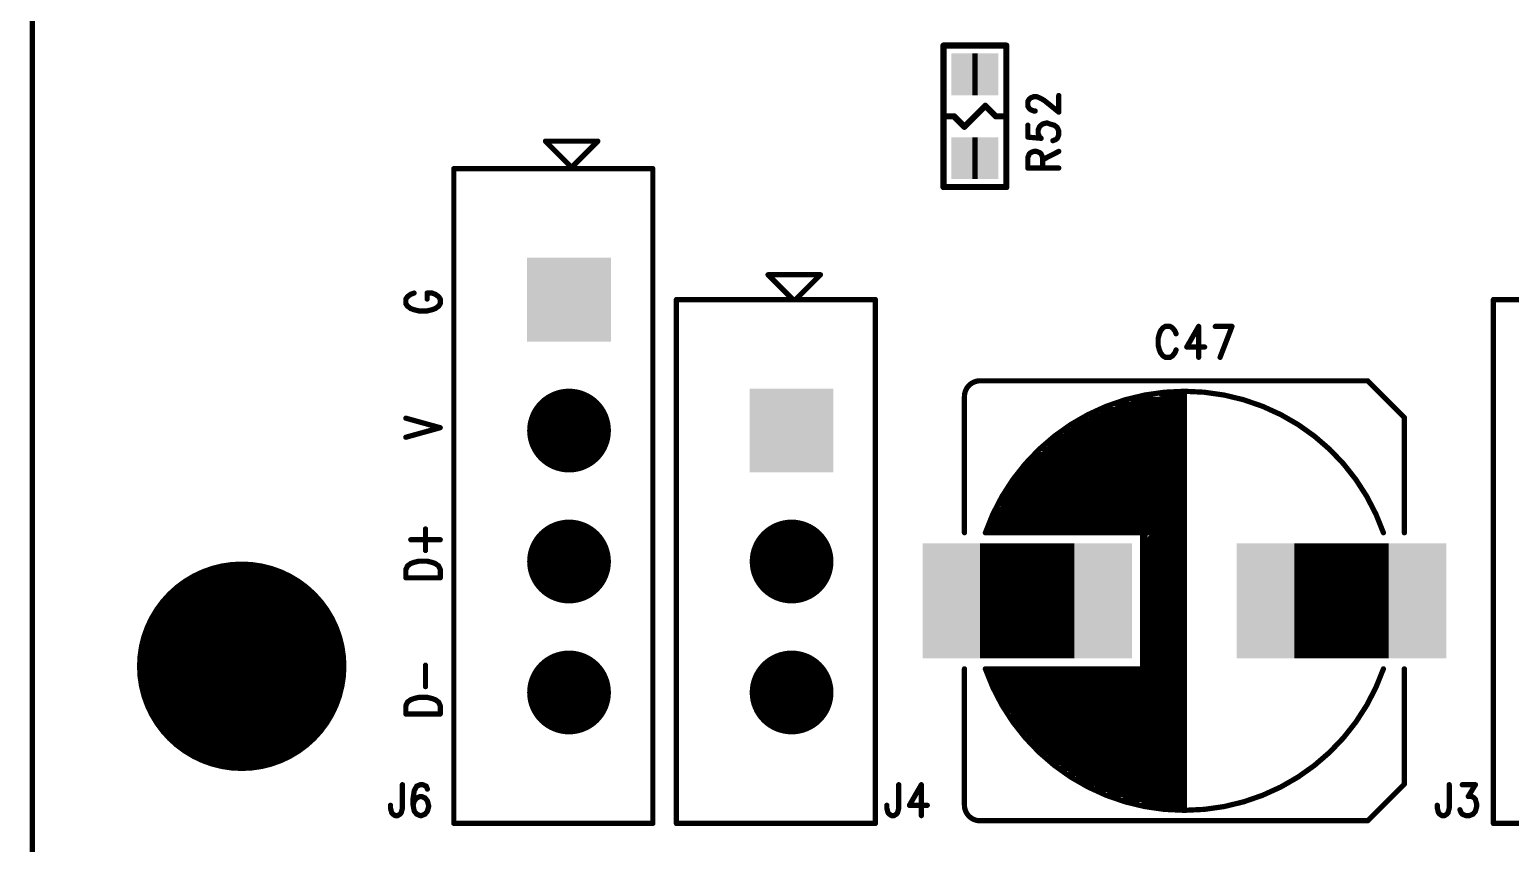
# Model space of a CAD drawing. Extents: x 98.7 to 156, y 84.7 to 176.7.
# Drawn here: x 99.95 to 128.22, y 100.62 to 116.15 of the extents above; entities that cross this region are included whole.
import ezdxf

# ---------------------------------------------------------------- set-up
doc = ezdxf.new("R2010")
doc.units = 0
doc.layers.get('0').update_dxf_attribs({"linetype": 'CONTINUOUS'})
doc.layers.add('MASK-TOP_PHO', color=3, linetype='CONTINUOUS')
doc.layers.add('SILK-TOP_PHO', color=14, linetype='CONTINUOUS')

# ---------------------------------------------------------------- blocks, each defined once
blk = doc.blocks.new('ROUND_1')
at = {"const_width": 0.050038}
blk.add_lwpolyline([(-0.025018, 0, 1), (0.025018, 0, 1)], format="xyb", close=True, dxfattribs=at)
blk = doc.blocks.new('ROUND_114')
at = {"const_width": 0.059944}
blk.add_lwpolyline([(-0.029972, 0, 1), (0.029972, 0, 1)], format="xyb", close=True, dxfattribs=at)
blk = doc.blocks.new('SQUARE_28')
blk.add_solid([(0.799972, 0.799972), (0.799972, -0.799972), (-0.799972, 0.799972), (-0.799972, -0.799972)])
blk = doc.blocks.new('ROUND_32')
at = {"const_width": 1.999996}
blk.add_lwpolyline([(-0.999998, 0, 1), (0.999998, 0, 1)], format="xyb", close=True, dxfattribs=at)
blk = doc.blocks.new('ROUND_49')
at = {"const_width": 0.799972}
blk.add_lwpolyline([(-0.399986, 0, 1), (0.399986, 0, 1)], format="xyb", close=True, dxfattribs=at)
blk = doc.blocks.new('SQUARE_161')
blk.add_solid([(0.40005, 0.40005), (0.40005, -0.40005), (-0.40005, 0.40005), (-0.40005, -0.40005)])
blk = doc.blocks.new('SQUARE_227')
blk.add_solid([(1.099946, 1.099946), (1.099946, -1.099946), (-1.099946, 1.099946), (-1.099946, -1.099946)])

msp = doc.modelspace()

# ---------------------------------------------------------------- linework, layer by layer
at = {"layer": 'MASK-TOP_PHO'}
for points, const_width in [([(100.000054, 173.999906), (100.000054, 100.000054)], 0.100076), ([(118.050056, 115.299998), (117.94998, 115.299998)], 0.8001), ([(118.050056, 113.700052), (117.94998, 113.700052)], 0.8001), ([(118.100094, 105.24998), (119.899938, 105.24998)], 2.199892), ([(124.100082, 105.24998), (125.899926, 105.24998)], 2.199892)]:
    msp.add_lwpolyline(points, dxfattribs=dict(at, const_width=const_width))
at = {"layer": 'SILK-TOP_PHO'}
for points, const_width in [([(100.000054, 173.999906), (100.000054, 100.000054)], 0.100076), ([(117.40007, 113.149888), (117.40007, 115.849908)], 0.119888), ([(117.40007, 115.849908), (118.599966, 115.849908)], 0.119888), ([(118.599966, 115.849908), (118.599966, 113.149888)], 0.119888), ([(119.010938, 114.784124), (119.039132, 114.82959)], 0.100076), ([(119.010938, 114.693192), (119.010938, 114.784124)], 0.100076), ([(119.039132, 114.82959), (119.067072, 114.852196)], 0.100076), ([(119.067072, 114.852196), (119.12346, 114.875056)], 0.100076), ([(119.12346, 114.875056), (119.179594, 114.875056)], 0.100076), ([(119.179594, 114.875056), (119.235982, 114.852196)], 0.100076), ([(119.235982, 114.852196), (119.32031, 114.80673)], 0.100076), ([(119.32031, 114.80673), (119.601488, 114.579654)], 0.100076), ([(119.601488, 114.579654), (119.601488, 114.897662)], 0.100076), ([(117.40007, 114.499898), (117.599968, 114.499898)], 0.119888), ([(117.599968, 114.499898), (117.80012, 114.3)], 0.119888), ([(117.80012, 114.3), (118.199916, 114.70005)], 0.119888), ([(118.199916, 114.70005), (118.400068, 114.499898)], 0.119888), ([(118.400068, 114.499898), (118.599966, 114.499898)], 0.119888), ([(119.039132, 114.647726), (119.010938, 114.693192)], 0.100076), ([(119.067072, 114.62512), (119.039132, 114.647726)], 0.100076), ([(119.12346, 114.60226), (119.067072, 114.62512)], 0.100076), ([(119.151654, 114.60226), (119.12346, 114.60226)], 0.100076), ([(119.010938, 114.329464), (119.010938, 114.102388)], 0.100076), ([(119.207788, 114.238532), (119.235982, 114.306858)], 0.100076), ([(119.207788, 114.17046), (119.207788, 114.238532)], 0.100076), ([(119.235982, 114.306858), (119.292116, 114.352324)], 0.100076), ([(119.292116, 114.352324), (119.376444, 114.37493)], 0.100076), ([(119.376444, 114.37493), (119.432832, 114.352324)], 0.100076), ([(119.432832, 114.352324), (119.51716, 114.329464)], 0.100076), ([(119.51716, 114.329464), (119.573548, 114.283998)], 0.100076), ([(119.573548, 114.283998), (119.601488, 114.215926)], 0.100076), ([(119.601488, 114.215926), (119.601488, 114.147854)], 0.100076), ([(110.275116, 113.549938), (109.799882, 114.024918)], 0.100076), ([(109.799882, 114.024918), (110.79988, 114.024918)], 0.100076), ([(110.79988, 114.024918), (110.3249, 113.549938)], 0.100076), ([(119.010938, 114.102388), (119.264176, 114.079528)], 0.100076), ([(119.235982, 114.102388), (119.207788, 114.17046)], 0.100076), ([(119.264176, 114.079528), (119.235982, 114.102388)], 0.100076), ([(119.545354, 114.056922), (119.488966, 114.034062)], 0.100076), ([(119.573548, 114.079528), (119.545354, 114.056922)], 0.100076), ([(119.601488, 114.147854), (119.573548, 114.079528)], 0.100076), ([(119.010938, 113.7158), (119.039132, 113.784126)], 0.100076), ([(119.010938, 113.51133), (119.010938, 113.7158)], 0.100076), ([(119.039132, 113.784126), (119.067072, 113.806732)], 0.100076), ([(119.067072, 113.806732), (119.12346, 113.829592)], 0.100076), ([(119.12346, 113.829592), (119.179594, 113.829592)], 0.100076), ([(119.179594, 113.829592), (119.235982, 113.806732)], 0.100076), ([(119.235982, 113.806732), (119.264176, 113.784126)], 0.100076), ([(119.264176, 113.784126), (119.292116, 113.7158)], 0.100076), ([(119.292116, 113.670334), (119.601488, 113.829592)], 0.100076), ([(119.292116, 113.7158), (119.292116, 113.51133)], 0.100076), ([(108.050076, 113.4999), (111.849916, 113.4999)], 0.100076), ([(108.050076, 101.000052), (108.050076, 113.4999)], 0.100076), ([(111.849916, 113.4999), (111.849916, 101.000052)], 0.100076), ([(119.010938, 113.51133), (119.601488, 113.51133)], 0.100076), ([(118.599966, 113.149888), (117.40007, 113.149888)], 0.119888), ([(114.525044, 111.000032), (114.050064, 111.475012)], 0.100076), ([(114.050064, 111.475012), (115.050062, 111.475012)], 0.100076), ([(115.050062, 111.475012), (114.575082, 111.000032)], 0.100076), ([(107.228132, 111.102394), (107.165648, 111.056928)], 0.100076), ([(107.290616, 111.125), (107.228132, 111.102394)], 0.100076), ([(107.634278, 111.125), (107.540552, 111.125)], 0.100076), ([(107.540552, 111.011462), (107.540552, 111.125)], 0.100076), ([(107.696762, 111.102394), (107.634278, 111.125)], 0.100076), ([(107.7595, 111.056928), (107.696762, 111.102394)], 0.100076), ([(107.165648, 111.056928), (107.134406, 111.011462)], 0.100076), ([(107.134406, 111.011462), (107.134406, 110.92053)], 0.100076), ([(107.134406, 110.92053), (107.165648, 110.875064)], 0.100076), ([(107.165648, 110.875064), (107.228132, 110.829598)], 0.100076), ([(107.228132, 110.829598), (107.290616, 110.806738)], 0.100076), ([(107.290616, 110.806738), (107.384342, 110.784132)], 0.100076), ([(107.540552, 110.784132), (107.634278, 110.806738)], 0.100076), ([(107.634278, 110.806738), (107.696762, 110.829598)], 0.100076), ([(107.696762, 110.829598), (107.7595, 110.875064)], 0.100076), ([(107.790742, 111.011462), (107.7595, 111.056928)], 0.100076), ([(107.7595, 110.875064), (107.790742, 110.92053)], 0.100076), ([(107.790742, 110.92053), (107.790742, 111.011462)], 0.100076), ([(112.300004, 111.000032), (116.100098, 111.000032)], 0.100076), ([(112.300004, 101.000052), (112.300004, 111.000032)], 0.100076), ([(116.100098, 111.000032), (116.100098, 101.000052)], 0.100076), ([(127.899922, 101.000052), (127.899922, 111.000032)], 0.100076), ([(127.899922, 111.000032), (131.700016, 111.000032)], 0.100076), ([(107.384342, 110.784132), (107.540552, 110.784132)], 0.100076), ([(121.522744, 110.348522), (121.499884, 110.26394)], 0.100076), ([(121.499884, 110.26394), (121.499884, 110.123478)], 0.100076), ([(121.54535, 110.404656), (121.522744, 110.348522)], 0.100076), ([(121.590816, 110.461044), (121.54535, 110.404656)], 0.100076), ([(121.636282, 110.488984), (121.590816, 110.461044)], 0.100076), ([(121.727214, 110.488984), (121.636282, 110.488984)], 0.100076), ([(121.77268, 110.461044), (121.727214, 110.488984)], 0.100076), ([(121.818146, 110.404656), (121.77268, 110.461044)], 0.100076), ([(121.841006, 110.348522), (121.818146, 110.404656)], 0.100076), ([(122.272806, 110.488984), (122.045476, 110.095284)], 0.100076), ([(122.272806, 110.488984), (122.272806, 109.898434)], 0.100076), ([(122.590814, 110.488984), (122.909076, 110.488984)], 0.100076), ([(122.909076, 110.488984), (122.681746, 109.898434)], 0.100076), ([(121.499884, 110.123478), (121.522744, 110.03915)], 0.100076), ([(121.522744, 110.03915), (121.54535, 109.982762)], 0.100076), ([(121.54535, 109.982762), (121.590816, 109.926628)], 0.100076), ([(121.77268, 109.926628), (121.818146, 109.982762)], 0.100076), ([(121.818146, 109.982762), (121.841006, 110.03915)], 0.100076), ([(122.045476, 110.095284), (122.386344, 110.095284)], 0.100076), ([(121.590816, 109.926628), (121.636282, 109.898434)], 0.100076), ([(121.636282, 109.898434), (121.727214, 109.898434)], 0.100076), ([(121.727214, 109.898434), (121.77268, 109.926628)], 0.100076), ([(125.499876, 109.450124), (118.100094, 109.450124)], 0.100076), ([(126.1999, 108.7501), (125.499876, 109.450124)], 0.100076), ([(117.80012, 109.149896), (117.80012, 106.549952)], 0.100076), ([(122.00001, 109.100112), (121.000012, 109.100112)], 0.100076), ([(122.00001, 109.199934), (121.549922, 109.199934)], 0.100076), ([(122.00001, 109.249972), (122.00001, 101.249988)], 0.100076), ([(122.00001, 108.89996), (120.400064, 108.89996)], 0.100076), ([(122.00001, 109.000036), (120.700038, 109.000036)], 0.100076), ([(107.134406, 108.736384), (107.790742, 108.55452)], 0.100076), ([(107.134406, 108.372656), (107.790742, 108.55452)], 0.100076), ([(122.00001, 108.599986), (119.8499, 108.599986)], 0.100076), ([(122.00001, 108.700062), (120.000014, 108.700062)], 0.100076), ([(122.00001, 108.799884), (120.199912, 108.799884)], 0.100076), ([(126.1999, 106.549952), (126.1999, 108.7501)], 0.100076), ([(122.00001, 108.249974), (119.400066, 108.249974)], 0.100076), ([(122.00001, 108.300012), (119.450104, 108.300012)], 0.100076), ([(122.00001, 108.400088), (119.549926, 108.400088)], 0.100076), ([(122.00001, 108.49991), (119.70004, 108.49991)], 0.100076), ([(119.149876, 108.050076), (121.949972, 108.050076)], 0.100076), ([(122.00001, 108.149898), (119.29999, 108.149898)], 0.100076), ([(122.00001, 107.750102), (118.89994, 107.750102)], 0.100076), ([(121.87301, 107.78998), (118.949978, 107.78998)], 0.100076), ([(119.000016, 107.849924), (121.949972, 107.849924)], 0.100076), ([(122.00001, 107.91698), (119.050054, 107.91698)], 0.100076), ([(122.00001, 107.95), (119.100092, 107.95)], 0.100076), ([(121.400062, 107.750102), (121.400062, 103.400098)], 0.100076), ([(122.00001, 107.40898), (118.650004, 107.40898)], 0.100076), ([(121.949972, 107.499912), (118.700042, 107.499912)], 0.100076), ([(118.700042, 107.449874), (121.949972, 107.449874)], 0.100076), ([(122.00001, 107.53598), (118.75008, 107.53598)], 0.100076), ([(118.800118, 107.599988), (121.949972, 107.599988)], 0.100076), ([(121.87301, 107.66298), (118.849902, 107.66298)], 0.100076), ([(122.00001, 107.650026), (118.849902, 107.650026)], 0.100076), ([(121.87301, 107.15498), (118.49989, 107.15498)], 0.100076), ([(122.00001, 107.28198), (118.549928, 107.28198)], 0.100076), ([(121.949972, 107.199938), (118.549928, 107.199938)], 0.100076), ([(118.599966, 107.350052), (121.949972, 107.350052)], 0.100076), ([(121.949972, 106.899964), (118.35003, 106.899964)], 0.100076), ([(118.35003, 106.849926), (121.949972, 106.849926)], 0.100076), ([(121.949972, 107.00004), (118.400068, 107.00004)], 0.100076), ([(121.94921, 106.95178), (118.400068, 106.95178)], 0.100076), ([(118.49989, 107.100116), (121.949972, 107.100116)], 0.100076), ([(107.50931, 106.21137), (107.50931, 106.620564)], 0.100076), ([(118.199916, 106.549952), (122.00001, 106.549952)], 0.100076), ([(121.94921, 106.64698), (118.249954, 106.64698)], 0.100076), ([(121.94921, 106.79938), (118.299992, 106.79938)], 0.100076), ([(118.299992, 106.750104), (121.949972, 106.750104)], 0.100076), ([(121.19991, 106.549952), (121.19991, 103.950008)], 0.100076), ([(121.249948, 106.650028), (121.249948, 103.650034)], 0.100076), ([(121.499884, 106.549952), (121.499884, 103.950008)], 0.100076), ([(121.59996, 106.59999), (121.59996, 103.950008)], 0.100076), ([(121.700036, 106.59999), (121.700036, 103.950008)], 0.100076), ([(121.800112, 106.650028), (121.800112, 103.950008)], 0.100076), ([(121.899934, 106.650028), (121.899934, 103.950008)], 0.100076), ([(107.228132, 106.41584), (107.790742, 106.41584)], 0.100076), ([(121.350024, 106.449876), (121.350024, 103.950008)], 0.100076), ([(107.228132, 105.961434), (107.290616, 105.98404)], 0.100076), ([(107.290616, 105.98404), (107.384342, 106.0069)], 0.100076), ([(107.384342, 106.0069), (107.540552, 106.0069)], 0.100076), ([(107.540552, 106.0069), (107.634278, 105.98404)], 0.100076), ([(107.634278, 105.98404), (107.696762, 105.961434)], 0.100076), ([(107.134406, 105.847642), (107.165648, 105.915968)], 0.100076), ([(107.134406, 105.688638), (107.134406, 105.847642)], 0.100076), ([(107.165648, 105.915968), (107.228132, 105.961434)], 0.100076), ([(107.696762, 105.961434), (107.7595, 105.915968)], 0.100076), ([(107.7595, 105.915968), (107.790742, 105.847642)], 0.100076), ([(107.790742, 105.847642), (107.790742, 105.688638)], 0.100076), ([(107.134406, 105.688638), (107.790742, 105.688638)], 0.100076), ([(107.50931, 103.611426), (107.50931, 104.020366)], 0.100076), ([(117.80012, 103.950008), (117.80012, 101.350064)], 0.100076), ([(118.199916, 103.950008), (122.00001, 103.950008)], 0.100076), ([(122.00001, 103.85298), (118.249954, 103.85298)], 0.100076), ([(121.949972, 103.799894), (118.299992, 103.799894)], 0.100076), ([(122.00001, 103.72598), (118.299992, 103.72598)], 0.100076), ([(126.1999, 101.750114), (126.1999, 103.950008)], 0.100076), ([(118.35003, 103.650034), (122.00001, 103.650034)], 0.100076), ([(122.00001, 103.549958), (118.400068, 103.549958)], 0.100076), ([(122.00001, 103.449882), (118.450106, 103.449882)], 0.100076), ([(122.00001, 103.59898), (119.71401, 103.59898)], 0.100076), ([(122.00001, 103.47198), (119.84101, 103.47198)], 0.100076), ([(107.134406, 103.247698), (107.165648, 103.316024)], 0.100076), ([(107.134406, 103.088694), (107.134406, 103.247698)], 0.100076), ([(107.165648, 103.316024), (107.228132, 103.36149)], 0.100076), ([(107.228132, 103.36149), (107.290616, 103.384096)], 0.100076), ([(107.290616, 103.384096), (107.384342, 103.406702)], 0.100076), ([(107.384342, 103.406702), (107.540552, 103.406702)], 0.100076), ([(107.540552, 103.406702), (107.634278, 103.384096)], 0.100076), ([(107.634278, 103.384096), (107.696762, 103.36149)], 0.100076), ([(107.696762, 103.36149), (107.7595, 103.316024)], 0.100076), ([(107.7595, 103.316024), (107.790742, 103.247698)], 0.100076), ([(107.790742, 103.247698), (107.790742, 103.088694)], 0.100076), ([(118.49989, 103.35006), (122.00001, 103.35006)], 0.100076), ([(122.00001, 103.249984), (118.549928, 103.249984)], 0.100076), ([(122.00001, 103.34498), (119.96801, 103.34498)], 0.100076), ([(121.87301, 103.21798), (120.09501, 103.21798)], 0.100076), ([(107.134406, 103.088694), (107.790742, 103.088694)], 0.100076), ([(118.599966, 103.149908), (122.00001, 103.149908)], 0.100076), ([(122.00001, 103.050086), (118.700042, 103.050086)], 0.100076), ([(118.75008, 102.95001), (122.00001, 102.95001)], 0.100076), ([(122.00001, 103.09098), (120.22201, 103.09098)], 0.100076), ([(122.00001, 102.96398), (120.34901, 102.96398)], 0.100076), ([(122.00001, 102.849934), (118.800118, 102.849934)], 0.100076), ([(118.89994, 102.750112), (122.00001, 102.750112)], 0.100076), ([(122.00001, 102.650036), (119.000016, 102.650036)], 0.100076), ([(122.00001, 102.83698), (120.47601, 102.83698)], 0.100076), ([(122.00001, 102.70998), (120.73001, 102.70998)], 0.100076), ([(119.100092, 102.54996), (122.00001, 102.54996)], 0.100076), ([(119.149876, 102.499922), (121.899934, 102.499922)], 0.100076), ([(122.00001, 102.449884), (119.199914, 102.449884)], 0.100076), ([(122.00001, 102.350062), (119.249952, 102.350062)], 0.100076), ([(122.00001, 102.58298), (120.98401, 102.58298)], 0.100076), ([(122.00001, 102.54996), (121.100088, 102.54996)], 0.100076), ([(122.00001, 102.45598), (121.61901, 102.45598)], 0.100076), ([(122.00001, 102.249986), (119.400066, 102.249986)], 0.100076), ([(122.00001, 102.14991), (119.499888, 102.14991)], 0.100076), ([(122.00001, 102.050088), (119.650002, 102.050088)], 0.100076), ([(122.00001, 101.950012), (119.800116, 101.950012)], 0.100076), ([(122.00001, 101.849936), (119.949976, 101.849936)], 0.100076), ([(122.00001, 101.750114), (120.10009, 101.750114)], 0.100076), ([(125.499876, 101.05009), (126.1999, 101.750114)], 0.100076), ([(107.068112, 101.738938), (107.068112, 101.289104)], 0.100076), ([(107.295442, 101.62667), (107.272836, 101.485954)], 0.100076), ([(107.272836, 101.485954), (107.272836, 101.345238)], 0.100076), ([(107.340908, 101.710998), (107.295442, 101.62667)], 0.100076), ([(107.340908, 101.485954), (107.295442, 101.429566)], 0.100076), ([(107.40898, 101.738938), (107.340908, 101.710998)], 0.100076), ([(107.40898, 101.514148), (107.340908, 101.485954)], 0.100076), ([(107.454446, 101.738938), (107.40898, 101.738938)], 0.100076), ([(107.43184, 101.514148), (107.40898, 101.514148)], 0.100076), ([(107.499912, 101.485954), (107.43184, 101.514148)], 0.100076), ([(107.522772, 101.710998), (107.454446, 101.738938)], 0.100076), ([(107.545378, 101.429566), (107.499912, 101.485954)], 0.100076), ([(107.545378, 101.65461), (107.522772, 101.710998)], 0.100076), ([(116.54536, 101.738938), (116.54536, 101.289104)], 0.100076), ([(116.97716, 101.738938), (116.750084, 101.345238)], 0.100076), ([(116.97716, 101.738938), (116.97716, 101.148388)], 0.100076), ([(122.00001, 101.650038), (120.299988, 101.650038)], 0.100076), ([(122.00001, 101.549962), (120.549924, 101.549962)], 0.100076), ([(127.056896, 101.738938), (127.056896, 101.289104)], 0.100076), ([(127.306832, 101.738938), (127.556768, 101.738938)], 0.100076), ([(127.556768, 101.738938), (127.42037, 101.514148)], 0.100076), ([(127.42037, 101.514148), (127.488696, 101.514148)], 0.100076), ([(127.488696, 101.514148), (127.534162, 101.485954)], 0.100076), ([(127.534162, 101.485954), (127.556768, 101.45776)], 0.100076), ([(127.556768, 101.45776), (127.579628, 101.373432)], 0.100076), ([(106.841036, 101.289104), (106.841036, 101.345238)], 0.100076), ([(106.863642, 101.204776), (106.841036, 101.289104)], 0.100076), ([(106.886248, 101.176582), (106.863642, 101.204776)], 0.100076), ([(106.931714, 101.148388), (106.886248, 101.176582)], 0.100076), ([(107.022646, 101.176582), (106.97718, 101.148388)], 0.100076), ([(107.045506, 101.204776), (107.022646, 101.176582)], 0.100076), ([(107.068112, 101.289104), (107.045506, 101.204776)], 0.100076), ([(107.295442, 101.429566), (107.272836, 101.345238)], 0.100076), ([(107.272836, 101.345238), (107.295442, 101.232716)], 0.100076), ([(107.295442, 101.232716), (107.340908, 101.176582)], 0.100076), ([(107.340908, 101.176582), (107.40898, 101.148388)], 0.100076), ([(107.43184, 101.148388), (107.499912, 101.176582)], 0.100076), ([(107.499912, 101.176582), (107.545378, 101.232716)], 0.100076), ([(107.568238, 101.345238), (107.545378, 101.429566)], 0.100076), ([(107.545378, 101.232716), (107.568238, 101.317298)], 0.100076), ([(107.568238, 101.317298), (107.568238, 101.345238)], 0.100076), ([(116.318284, 101.289104), (116.318284, 101.345238)], 0.100076), ([(116.34089, 101.204776), (116.318284, 101.289104)], 0.100076), ([(116.36375, 101.176582), (116.34089, 101.204776)], 0.100076), ([(116.409216, 101.148388), (116.36375, 101.176582)], 0.100076), ([(116.499894, 101.176582), (116.454428, 101.148388)], 0.100076), ([(116.522754, 101.204776), (116.499894, 101.176582)], 0.100076), ([(116.54536, 101.289104), (116.522754, 101.204776)], 0.100076), ([(116.750084, 101.345238), (117.090952, 101.345238)], 0.100076), ([(122.00001, 101.449886), (120.849898, 101.449886)], 0.100076), ([(122.00001, 101.350064), (121.19991, 101.350064)], 0.100076), ([(126.829566, 101.289104), (126.829566, 101.345238)], 0.100076), ([(126.852172, 101.204776), (126.829566, 101.289104)], 0.100076), ([(126.875032, 101.176582), (126.852172, 101.204776)], 0.100076), ([(126.920498, 101.148388), (126.875032, 101.176582)], 0.100076), ([(127.01143, 101.176582), (126.965964, 101.148388)], 0.100076), ([(127.034036, 101.204776), (127.01143, 101.176582)], 0.100076), ([(127.056896, 101.289104), (127.034036, 101.204776)], 0.100076), ([(127.283972, 101.204776), (127.261366, 101.26091)], 0.100076), ([(127.306832, 101.176582), (127.283972, 101.204776)], 0.100076), ([(127.374904, 101.148388), (127.306832, 101.176582)], 0.100076), ([(127.511302, 101.176582), (127.44323, 101.148388)], 0.100076), ([(127.556768, 101.232716), (127.511302, 101.176582)], 0.100076), ([(127.579628, 101.317298), (127.556768, 101.232716)], 0.100076), ([(127.579628, 101.373432), (127.579628, 101.317298)], 0.100076), ([(106.97718, 101.148388), (106.931714, 101.148388)], 0.100076), ([(107.40898, 101.148388), (107.43184, 101.148388)], 0.100076), ([(111.849916, 101.000052), (108.050076, 101.000052)], 0.100076), ([(116.100098, 101.000052), (112.300004, 101.000052)], 0.100076), ([(116.454428, 101.148388), (116.409216, 101.148388)], 0.100076), ([(118.100094, 101.05009), (125.499876, 101.05009)], 0.100076), ([(126.965964, 101.148388), (126.920498, 101.148388)], 0.100076), ([(127.44323, 101.148388), (127.374904, 101.148388)], 0.100076), ([(131.700016, 101.000052), (127.899922, 101.000052)], 0.100076)]:
    msp.add_lwpolyline(points, dxfattribs=dict(at, const_width=const_width))
at = {"layer": 'SILK-TOP_PHO', "const_width": 0.100076}
for points in [[(118.100094, 109.450124, 0.4142155), (117.80012, 109.149896)], [(125.800104, 106.549698, 0.7106617), (118.199916, 106.549698)], [(118.199916, 103.950262, 0.7106617), (125.800104, 103.950262)], [(117.80012, 101.350064, 0.4142136), (118.100094, 101.05009)]]:
    msp.add_lwpolyline(points, format="xyb", dxfattribs=at)

# ---------------------------------------------------------------- block references
at = {"layer": 'MASK-TOP_PHO'}
for name, p in [('SQUARE_161', (117.94998, 115.299998)), ('SQUARE_161', (118.050056, 115.299998)), ('SQUARE_161', (117.94998, 113.700052)), ('SQUARE_161', (118.050056, 113.700052)), ('SQUARE_28', (110.24997, 111.000032)), ('ROUND_49', (110.24997, 108.49991)), ('SQUARE_28', (114.499898, 108.49991)), ('ROUND_49', (110.24997, 106.000042)), ('ROUND_49', (114.499898, 106.000042)), ('SQUARE_227', (118.100094, 105.24998)), ('SQUARE_227', (119.899938, 105.24998)), ('SQUARE_227', (124.100082, 105.24998)), ('SQUARE_227', (125.899926, 105.24998)), ('ROUND_32', (104.000046, 104.000046)), ('ROUND_49', (110.24997, 103.49992)), ('ROUND_49', (114.499898, 103.49992))]:
    msp.add_blockref(name, p, dxfattribs=at)
at = {"layer": 'SILK-TOP_PHO'}
for name, p in [('ROUND_114', (117.40007, 115.849908)), ('ROUND_114', (118.599966, 115.849908)), ('ROUND_1', (119.010938, 114.784124)), ('ROUND_1', (119.039132, 114.82959)), ('ROUND_1', (119.067072, 114.852196)), ('ROUND_1', (119.12346, 114.875056)), ('ROUND_1', (119.179594, 114.875056)), ('ROUND_1', (119.235982, 114.852196)), ('ROUND_1', (119.32031, 114.80673)), ('ROUND_1', (119.601488, 114.897662)), ('ROUND_114', (117.40007, 114.499898)), ('ROUND_114', (117.599968, 114.499898)), ('ROUND_114', (118.199916, 114.70005)), ('ROUND_114', (118.400068, 114.499898)), ('ROUND_114', (118.599966, 114.499898)), ('ROUND_1', (119.010938, 114.693192)), ('ROUND_1', (119.039132, 114.647726)), ('ROUND_1', (119.067072, 114.62512)), ('ROUND_1', (119.12346, 114.60226)), ('ROUND_1', (119.151654, 114.60226)), ('ROUND_1', (119.601488, 114.579654)), ('ROUND_114', (117.80012, 114.3)), ('ROUND_1', (119.010938, 114.329464)), ('ROUND_1', (119.207788, 114.238532)), ('ROUND_1', (119.235982, 114.306858)), ('ROUND_1', (119.292116, 114.352324)), ('ROUND_1', (119.376444, 114.37493)), ('ROUND_1', (119.432832, 114.352324)), ('ROUND_1', (119.51716, 114.329464)), ('ROUND_1', (119.573548, 114.283998)), ('ROUND_1', (119.601488, 114.215926)), ('ROUND_1', (109.799882, 114.024918)), ('ROUND_1', (110.79988, 114.024918)), ('ROUND_1', (119.010938, 114.102388)), ('ROUND_1', (119.207788, 114.17046)), ('ROUND_1', (119.235982, 114.102388)), ('ROUND_1', (119.264176, 114.079528)), ('ROUND_1', (119.488966, 114.034062)), ('ROUND_1', (119.545354, 114.056922)), ('ROUND_1', (119.573548, 114.079528)), ('ROUND_1', (119.601488, 114.147854)), ('ROUND_1', (119.010938, 113.7158)), ('ROUND_1', (119.039132, 113.784126)), ('ROUND_1', (119.067072, 113.806732)), ('ROUND_1', (119.12346, 113.829592)), ('ROUND_1', (119.179594, 113.829592)), ('ROUND_1', (119.235982, 113.806732)), ('ROUND_1', (119.264176, 113.784126)), ('ROUND_1', (119.292116, 113.7158)), ('ROUND_1', (119.292116, 113.670334)), ('ROUND_1', (119.601488, 113.829592)), ('ROUND_1', (108.050076, 113.4999)), ('ROUND_1', (108.050076, 113.4999)), ('ROUND_1', (110.275116, 113.549938)), ('ROUND_1', (110.3249, 113.549938)), ('ROUND_1', (111.849916, 113.4999)), ('ROUND_1', (119.010938, 113.51133)), ('ROUND_1', (119.010938, 113.51133)), ('ROUND_1', (119.292116, 113.51133)), ('ROUND_1', (119.601488, 113.51133)), ('ROUND_114', (117.40007, 113.149888)), ('ROUND_114', (117.40007, 113.149888)), ('ROUND_114', (118.599966, 113.149888)), ('ROUND_1', (114.050064, 111.475012)), ('ROUND_1', (115.050062, 111.475012)), ('ROUND_1', (107.228132, 111.102394)), ('ROUND_1', (107.290616, 111.125)), ('ROUND_1', (107.540552, 111.125)), ('ROUND_1', (107.540552, 111.125)), ('ROUND_1', (107.634278, 111.125)), ('ROUND_1', (107.696762, 111.102394)), ('ROUND_1', (107.134406, 111.011462)), ('ROUND_1', (107.134406, 110.92053)), ('ROUND_1', (107.165648, 111.056928)), ('ROUND_1', (107.165648, 110.875064)), ('ROUND_1', (107.228132, 110.829598)), ('ROUND_1', (107.290616, 110.806738)), ('ROUND_1', (107.540552, 111.011462)), ('ROUND_1', (107.634278, 110.806738)), ('ROUND_1', (107.696762, 110.829598)), ('ROUND_1', (107.7595, 111.056928)), ('ROUND_1', (107.7595, 110.875064)), ('ROUND_1', (107.790742, 111.011462)), ('ROUND_1', (107.790742, 110.92053)), ('ROUND_1', (112.300004, 111.000032)), ('ROUND_1', (112.300004, 111.000032)), ('ROUND_1', (114.525044, 111.000032)), ('ROUND_1', (114.575082, 111.000032)), ('ROUND_1', (116.100098, 111.000032)), ('ROUND_1', (127.899922, 111.000032)), ('ROUND_1', (107.384342, 110.784132)), ('ROUND_1', (107.540552, 110.784132)), ('ROUND_1', (121.499884, 110.26394)), ('ROUND_1', (121.522744, 110.348522)), ('ROUND_1', (121.54535, 110.404656)), ('ROUND_1', (121.590816, 110.461044)), ('ROUND_1', (121.636282, 110.488984)), ('ROUND_1', (121.727214, 110.488984)), ('ROUND_1', (121.77268, 110.461044)), ('ROUND_1', (121.818146, 110.404656)), ('ROUND_1', (121.841006, 110.348522)), ('ROUND_1', (122.272806, 110.488984)), ('ROUND_1', (122.272806, 110.488984)), ('ROUND_1', (122.590814, 110.488984)), ('ROUND_1', (122.909076, 110.488984)), ('ROUND_1', (122.909076, 110.488984)), ('ROUND_1', (121.499884, 110.123478)), ('ROUND_1', (121.522744, 110.03915)), ('ROUND_1', (121.54535, 109.982762)), ('ROUND_1', (121.818146, 109.982762)), ('ROUND_1', (121.841006, 110.03915)), ('ROUND_1', (122.045476, 110.095284)), ('ROUND_1', (122.386344, 110.095284)), ('ROUND_1', (121.590816, 109.926628)), ('ROUND_1', (121.636282, 109.898434)), ('ROUND_1', (121.727214, 109.898434)), ('ROUND_1', (121.77268, 109.926628)), ('ROUND_1', (122.272806, 109.898434)), ('ROUND_1', (122.681746, 109.898434)), ('ROUND_1', (118.100094, 109.450124)), ('ROUND_1', (118.100094, 109.450124)), ('ROUND_1', (125.499876, 109.450124)), ('ROUND_1', (117.80012, 109.149896)), ('ROUND_1', (117.80012, 109.149896)), ('ROUND_1', (121.000012, 109.100112)), ('ROUND_1', (121.549922, 109.199934)), ('ROUND_1', (122.00001, 109.249972)), ('ROUND_1', (122.00001, 109.199934)), ('ROUND_1', (122.00001, 109.100112)), ('ROUND_1', (120.400064, 108.89996)), ('ROUND_1', (120.700038, 109.000036)), ('ROUND_1', (122.00001, 109.000036)), ('ROUND_1', (122.00001, 108.89996)), ('ROUND_1', (107.134406, 108.736384)), ('ROUND_1', (107.790742, 108.55452)), ('ROUND_1', (107.790742, 108.55452)), ('ROUND_1', (119.8499, 108.599986)), ('ROUND_1', (120.000014, 108.700062)), ('ROUND_1', (120.199912, 108.799884)), ('ROUND_1', (122.00001, 108.799884)), ('ROUND_1', (122.00001, 108.700062)), ('ROUND_1', (122.00001, 108.599986)), ('ROUND_1', (126.1999, 108.7501)), ('ROUND_1', (107.134406, 108.372656)), ('ROUND_1', (119.400066, 108.249974)), ('ROUND_1', (119.450104, 108.300012)), ('ROUND_1', (119.549926, 108.400088)), ('ROUND_1', (119.70004, 108.49991)), ('ROUND_1', (122.00001, 108.49991)), ('ROUND_1', (122.00001, 108.400088)), ('ROUND_1', (122.00001, 108.300012)), ('ROUND_1', (122.00001, 108.249974)), ('ROUND_1', (119.149876, 108.050076)), ('ROUND_1', (119.29999, 108.149898)), ('ROUND_1', (121.949972, 108.050076)), ('ROUND_1', (122.00001, 108.149898)), ('ROUND_1', (118.89994, 107.750102)), ('ROUND_1', (118.949978, 107.78998)), ('ROUND_1', (119.000016, 107.849924)), ('ROUND_1', (119.050054, 107.91698)), ('ROUND_1', (119.100092, 107.95)), ('ROUND_1', (121.400062, 107.750102)), ('ROUND_1', (121.87301, 107.78998)), ('ROUND_1', (121.949972, 107.849924)), ('ROUND_1', (122.00001, 107.95)), ('ROUND_1', (122.00001, 107.91698)), ('ROUND_1', (122.00001, 107.750102)), ('ROUND_1', (118.650004, 107.40898)), ('ROUND_1', (118.700042, 107.499912)), ('ROUND_1', (118.700042, 107.449874)), ('ROUND_1', (118.75008, 107.53598)), ('ROUND_1', (118.800118, 107.599988)), ('ROUND_1', (118.849902, 107.66298)), ('ROUND_1', (118.849902, 107.650026)), ('ROUND_1', (121.87301, 107.66298)), ('ROUND_1', (121.949972, 107.599988)), ('ROUND_1', (121.949972, 107.499912)), ('ROUND_1', (121.949972, 107.449874)), ('ROUND_1', (122.00001, 107.650026)), ('ROUND_1', (122.00001, 107.53598)), ('ROUND_1', (122.00001, 107.40898)), ('ROUND_1', (118.49989, 107.15498)), ('ROUND_1', (118.549928, 107.28198)), ('ROUND_1', (118.549928, 107.199938)), ('ROUND_1', (118.599966, 107.350052)), ('ROUND_1', (121.87301, 107.15498)), ('ROUND_1', (121.949972, 107.350052)), ('ROUND_1', (121.949972, 107.199938)), ('ROUND_1', (122.00001, 107.28198)), ('ROUND_1', (118.35003, 106.899964)), ('ROUND_1', (118.35003, 106.849926)), ('ROUND_1', (118.400068, 107.00004)), ('ROUND_1', (118.400068, 106.95178)), ('ROUND_1', (118.49989, 107.100116)), ('ROUND_1', (121.94921, 106.95178)), ('ROUND_1', (121.949972, 107.100116)), ('ROUND_1', (121.949972, 107.00004)), ('ROUND_1', (121.949972, 106.899964)), ('ROUND_1', (121.949972, 106.849926)), ('ROUND_1', (107.50931, 106.620564)), ('ROUND_1', (117.80012, 106.549952)), ('ROUND_1', (118.199916, 106.549952)), ('ROUND_1', (118.199916, 106.549698)), ('ROUND_1', (118.249954, 106.64698)), ('ROUND_1', (118.299992, 106.79938)), ('ROUND_1', (118.299992, 106.750104)), ('ROUND_1', (121.19991, 106.549952)), ('ROUND_1', (121.249948, 106.650028)), ('ROUND_1', (121.499884, 106.549952)), ('ROUND_1', (121.59996, 106.59999)), ('ROUND_1', (121.700036, 106.59999)), ('ROUND_1', (121.800112, 106.650028)), ('ROUND_1', (121.899934, 106.650028)), ('ROUND_1', (121.94921, 106.79938)), ('ROUND_1', (121.94921, 106.64698)), ('ROUND_1', (121.949972, 106.750104)), ('ROUND_1', (122.00001, 106.549952)), ('ROUND_1', (125.800104, 106.549698)), ('ROUND_1', (126.1999, 106.549952)), ('ROUND_1', (107.228132, 106.41584)), ('ROUND_1', (107.790742, 106.41584)), ('ROUND_1', (121.350024, 106.449876)), ('ROUND_1', (107.290616, 105.98404)), ('ROUND_1', (107.384342, 106.0069)), ('ROUND_1', (107.50931, 106.21137)), ('ROUND_1', (107.540552, 106.0069)), ('ROUND_1', (107.634278, 105.98404)), ('ROUND_1', (107.134406, 105.847642)), ('ROUND_1', (107.165648, 105.915968)), ('ROUND_1', (107.228132, 105.961434)), ('ROUND_1', (107.696762, 105.961434)), ('ROUND_1', (107.7595, 105.915968)), ('ROUND_1', (107.790742, 105.847642)), ('ROUND_1', (107.134406, 105.688638)), ('ROUND_1', (107.134406, 105.688638)), ('ROUND_1', (107.790742, 105.688638)), ('ROUND_1', (107.790742, 105.688638)), ('ROUND_1', (107.50931, 104.020366)), ('ROUND_1', (117.80012, 103.950008)), ('ROUND_1', (118.199916, 103.950262)), ('ROUND_1', (118.199916, 103.950008)), ('ROUND_1', (118.249954, 103.85298)), ('ROUND_1', (118.299992, 103.799894)), ('ROUND_1', (118.299992, 103.72598)), ('ROUND_1', (121.19991, 103.950008)), ('ROUND_1', (121.350024, 103.950008)), ('ROUND_1', (121.499884, 103.950008)), ('ROUND_1', (121.59996, 103.950008)), ('ROUND_1', (121.700036, 103.950008)), ('ROUND_1', (121.800112, 103.950008)), ('ROUND_1', (121.899934, 103.950008)), ('ROUND_1', (121.949972, 103.799894)), ('ROUND_1', (122.00001, 103.950008)), ('ROUND_1', (122.00001, 103.85298)), ('ROUND_1', (122.00001, 103.72598)), ('ROUND_1', (125.800104, 103.950262)), ('ROUND_1', (126.1999, 103.950008)), ('ROUND_1', (107.50931, 103.611426)), ('ROUND_1', (118.35003, 103.650034)), ('ROUND_1', (118.400068, 103.549958)), ('ROUND_1', (118.450106, 103.449882)), ('ROUND_1', (119.71401, 103.59898)), ('ROUND_1', (119.84101, 103.47198)), ('ROUND_1', (121.249948, 103.650034)), ('ROUND_1', (122.00001, 103.650034)), ('ROUND_1', (122.00001, 103.59898)), ('ROUND_1', (122.00001, 103.549958)), ('ROUND_1', (122.00001, 103.47198)), ('ROUND_1', (122.00001, 103.449882)), ('ROUND_1', (107.134406, 103.247698)), ('ROUND_1', (107.165648, 103.316024)), ('ROUND_1', (107.228132, 103.36149)), ('ROUND_1', (107.228132, 103.36149)), ('ROUND_1', (107.290616, 103.384096)), ('ROUND_1', (107.384342, 103.406702)), ('ROUND_1', (107.540552, 103.406702)), ('ROUND_1', (107.634278, 103.384096)), ('ROUND_1', (107.696762, 103.36149)), ('ROUND_1', (107.696762, 103.36149)), ('ROUND_1', (107.7595, 103.316024)), ('ROUND_1', (107.790742, 103.247698)), ('ROUND_1', (118.49989, 103.35006)), ('ROUND_1', (118.549928, 103.249984)), ('ROUND_1', (119.96801, 103.34498)), ('ROUND_1', (120.09501, 103.21798)), ('ROUND_1', (121.400062, 103.400098)), ('ROUND_1', (121.87301, 103.21798)), ('ROUND_1', (122.00001, 103.35006)), ('ROUND_1', (122.00001, 103.34498)), ('ROUND_1', (122.00001, 103.249984)), ('ROUND_1', (107.134406, 103.088694)), ('ROUND_1', (107.134406, 103.088694)), ('ROUND_1', (107.790742, 103.088694)), ('ROUND_1', (107.790742, 103.088694)), ('ROUND_1', (118.599966, 103.149908)), ('ROUND_1', (118.700042, 103.050086)), ('ROUND_1', (118.75008, 102.95001)), ('ROUND_1', (120.22201, 103.09098)), ('ROUND_1', (120.34901, 102.96398)), ('ROUND_1', (122.00001, 103.149908)), ('ROUND_1', (122.00001, 103.09098)), ('ROUND_1', (122.00001, 103.050086)), ('ROUND_1', (122.00001, 102.96398)), ('ROUND_1', (122.00001, 102.95001)), ('ROUND_1', (118.800118, 102.849934)), ('ROUND_1', (118.89994, 102.750112)), ('ROUND_1', (119.000016, 102.650036)), ('ROUND_1', (120.47601, 102.83698)), ('ROUND_1', (120.73001, 102.70998)), ('ROUND_1', (122.00001, 102.849934)), ('ROUND_1', (122.00001, 102.83698)), ('ROUND_1', (122.00001, 102.750112)), ('ROUND_1', (122.00001, 102.70998)), ('ROUND_1', (122.00001, 102.650036)), ('ROUND_1', (119.100092, 102.54996)), ('ROUND_1', (119.149876, 102.499922)), ('ROUND_1', (119.199914, 102.449884)), ('ROUND_1', (119.249952, 102.350062)), ('ROUND_1', (120.98401, 102.58298)), ('ROUND_1', (121.100088, 102.54996)), ('ROUND_1', (121.61901, 102.45598)), ('ROUND_1', (121.899934, 102.499922)), ('ROUND_1', (122.00001, 102.58298)), ('ROUND_1', (122.00001, 102.54996)), ('ROUND_1', (122.00001, 102.54996)), ('ROUND_1', (122.00001, 102.45598)), ('ROUND_1', (122.00001, 102.449884)), ('ROUND_1', (122.00001, 102.350062)), ('ROUND_1', (119.400066, 102.249986)), ('ROUND_1', (119.499888, 102.14991)), ('ROUND_1', (119.650002, 102.050088)), ('ROUND_1', (122.00001, 102.249986)), ('ROUND_1', (122.00001, 102.14991)), ('ROUND_1', (122.00001, 102.050088)), ('ROUND_1', (119.800116, 101.950012)), ('ROUND_1', (119.949976, 101.849936)), ('ROUND_1', (120.10009, 101.750114)), ('ROUND_1', (122.00001, 101.950012)), ('ROUND_1', (122.00001, 101.849936)), ('ROUND_1', (122.00001, 101.750114)), ('ROUND_1', (126.1999, 101.750114)), ('ROUND_1', (107.068112, 101.738938)), ('ROUND_1', (107.272836, 101.485954)), ('ROUND_1', (107.295442, 101.62667)), ('ROUND_1', (107.340908, 101.710998)), ('ROUND_1', (107.340908, 101.485954)), ('ROUND_1', (107.40898, 101.738938)), ('ROUND_1', (107.40898, 101.514148)), ('ROUND_1', (107.43184, 101.514148)), ('ROUND_1', (107.454446, 101.738938)), ('ROUND_1', (107.499912, 101.485954)), ('ROUND_1', (107.522772, 101.710998)), ('ROUND_1', (107.545378, 101.65461)), ('ROUND_1', (116.54536, 101.738938)), ('ROUND_1', (116.97716, 101.738938)), ('ROUND_1', (116.97716, 101.738938)), ('ROUND_1', (120.299988, 101.650038)), ('ROUND_1', (120.549924, 101.549962)), ('ROUND_1', (122.00001, 101.650038)), ('ROUND_1', (122.00001, 101.549962)), ('ROUND_1', (127.056896, 101.738938)), ('ROUND_1', (127.306832, 101.738938)), ('ROUND_1', (127.42037, 101.514148)), ('ROUND_1', (127.488696, 101.514148)), ('ROUND_1', (127.534162, 101.485954)), ('ROUND_1', (127.556768, 101.738938)), ('ROUND_1', (127.556768, 101.45776)), ('ROUND_1', (106.841036, 101.345238)), ('ROUND_1', (106.841036, 101.289104)), ('ROUND_1', (106.863642, 101.204776)), ('ROUND_1', (106.886248, 101.176582)), ('ROUND_1', (107.022646, 101.176582)), ('ROUND_1', (107.045506, 101.204776)), ('ROUND_1', (107.068112, 101.289104)), ('ROUND_1', (107.272836, 101.345238)), ('ROUND_1', (107.272836, 101.345238)), ('ROUND_1', (107.295442, 101.429566)), ('ROUND_1', (107.295442, 101.232716)), ('ROUND_1', (107.340908, 101.176582)), ('ROUND_1', (107.499912, 101.176582)), ('ROUND_1', (107.545378, 101.429566)), ('ROUND_1', (107.545378, 101.232716)), ('ROUND_1', (107.568238, 101.345238)), ('ROUND_1', (107.568238, 101.317298)), ('ROUND_1', (116.318284, 101.345238)), ('ROUND_1', (116.318284, 101.289104)), ('ROUND_1', (116.34089, 101.204776)), ('ROUND_1', (116.36375, 101.176582)), ('ROUND_1', (116.499894, 101.176582)), ('ROUND_1', (116.522754, 101.204776)), ('ROUND_1', (116.54536, 101.289104)), ('ROUND_1', (116.750084, 101.345238)), ('ROUND_1', (117.090952, 101.345238)), ('ROUND_1', (117.80012, 101.350064)), ('ROUND_1', (117.80012, 101.350064)), ('ROUND_1', (120.849898, 101.449886)), ('ROUND_1', (121.19991, 101.350064)), ('ROUND_1', (122.00001, 101.449886)), ('ROUND_1', (122.00001, 101.350064)), ('ROUND_1', (122.00001, 101.249988)), ('ROUND_1', (126.829566, 101.345238)), ('ROUND_1', (126.829566, 101.289104)), ('ROUND_1', (126.852172, 101.204776)), ('ROUND_1', (126.875032, 101.176582)), ('ROUND_1', (127.01143, 101.176582)), ('ROUND_1', (127.034036, 101.204776)), ('ROUND_1', (127.056896, 101.289104)), ('ROUND_1', (127.261366, 101.26091)), ('ROUND_1', (127.283972, 101.204776)), ('ROUND_1', (127.306832, 101.176582)), ('ROUND_1', (127.511302, 101.176582)), ('ROUND_1', (127.556768, 101.232716)), ('ROUND_1', (127.579628, 101.373432)), ('ROUND_1', (127.579628, 101.317298)), ('ROUND_1', (106.931714, 101.148388)), ('ROUND_1', (106.97718, 101.148388)), ('ROUND_1', (107.40898, 101.148388)), ('ROUND_1', (107.43184, 101.148388)), ('ROUND_1', (108.050076, 101.000052)), ('ROUND_1', (111.849916, 101.000052)), ('ROUND_1', (112.300004, 101.000052)), ('ROUND_1', (116.100098, 101.000052)), ('ROUND_1', (116.409216, 101.148388)), ('ROUND_1', (116.454428, 101.148388)), ('ROUND_1', (116.97716, 101.148388)), ('ROUND_1', (118.100094, 101.05009)), ('ROUND_1', (118.100094, 101.05009)), ('ROUND_1', (125.499876, 101.05009)), ('ROUND_1', (126.920498, 101.148388)), ('ROUND_1', (126.965964, 101.148388)), ('ROUND_1', (127.374904, 101.148388)), ('ROUND_1', (127.44323, 101.148388)), ('ROUND_1', (127.899922, 101.000052))]:
    msp.add_blockref(name, p, dxfattribs=at)

doc.saveas('drawing.dxf')
